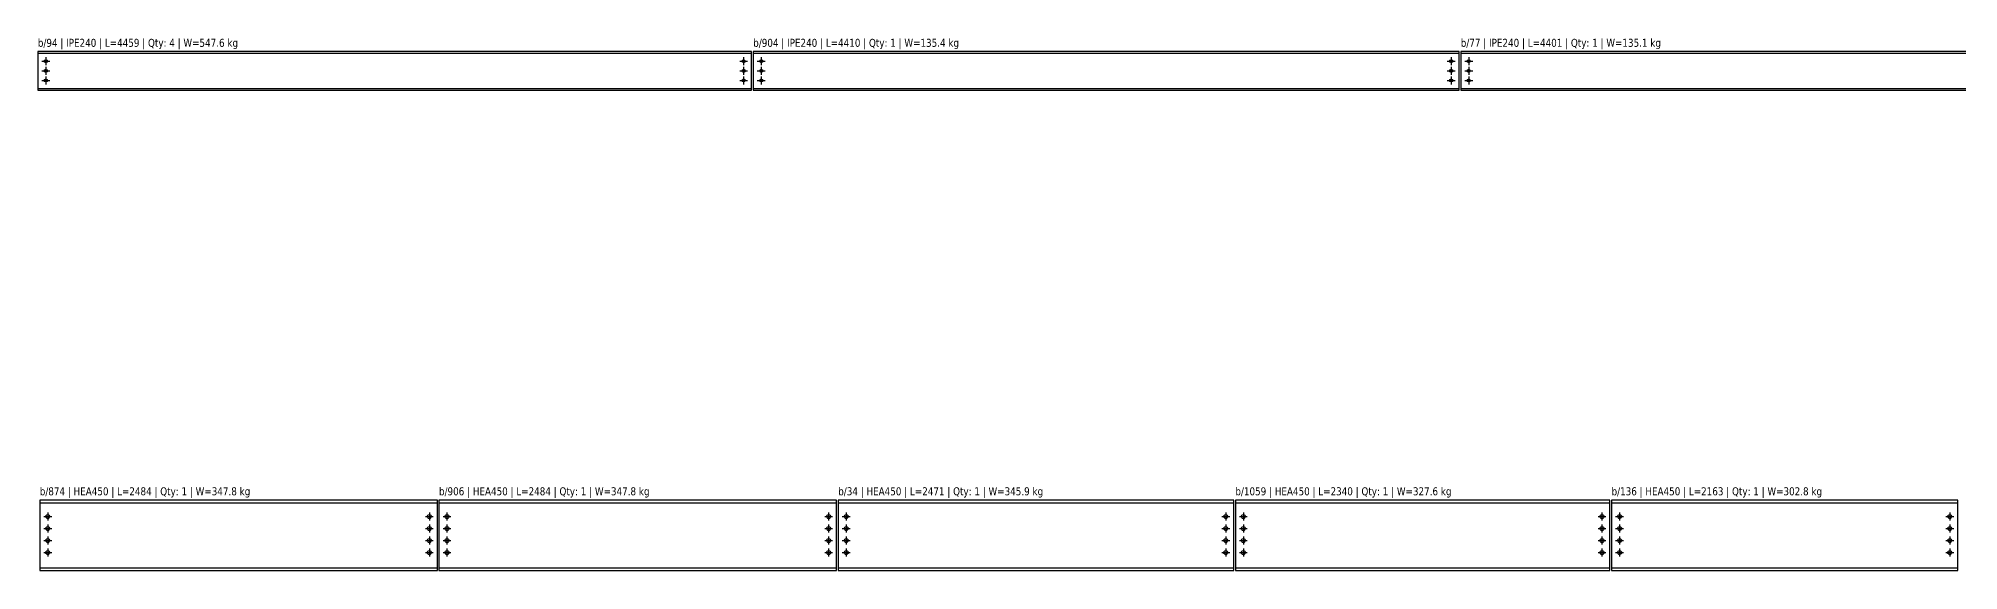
# Model space of a CAD drawing. Header units: millimetres. Extents: x 0 to 240831, y 0 to 45222.
# Drawn here: x 179731 to 191727, y 5000 to 8322 of the extents above; entities that cross this region are included whole.
import ezdxf
from ezdxf.enums import TextEntityAlignment as Align

# ---------------------------------------------------------------- set-up
doc = ezdxf.new("R2010")
doc.units = ezdxf.units.MM
doc.header["$LTSCALE"] = 1000
for name, color, linetype in [('HEA450', 2, 'Continuous'), ('IPE240', 2, 'Continuous'), ('PERFORACIONES', 1, 'Continuous'), ('TXT_GEN', 3, 'Continuous')]:
    doc.layers.add(name, color=color, linetype=linetype)
doc.styles.add('VERDNA', font='verdana.ttf', dxfattribs={"width": 0.8})

# ---------------------------------------------------------------- blocks, each defined once
blk = doc.blocks.new('D19')
at = {"layer": 'PERFORACIONES', "linetype": 'ByBlock'}
for p, q in [((-24.5, 0), (24.5, 0)), ((0, 24.5), (0, -24.5))]:
    blk.add_line(p, q, dxfattribs=at)
blk.add_circle((0, 0), 9.5, dxfattribs=at)
blk = doc.blocks.new('d25')
at = {"layer": 'PERFORACIONES', "linetype": 'ByBlock'}
for p, q in [((-24.5, 0), (24.5, 0)), ((0, 24.5), (0, -24.5))]:
    blk.add_line(p, q, dxfattribs=at)
blk.add_circle((0, 0), 12.5, dxfattribs=at)

msp = doc.modelspace()

# ---------------------------------------------------------------- linework, layer by layer
at = {"layer": 'HEA450'}
for p, q in [((179740, 5422.5), (182224, 5422.5)), ((182234, 5422.5), (184718, 5422.5)), ((184728, 5422.5), (187199, 5422.5)), ((187209, 5422.5), (189549, 5422.5)), ((189559, 5422.5), (191722, 5422.5)), ((179740, 5017.5), (182224, 5017.5)), ((182234, 5017.5), (184718, 5017.5)), ((184728, 5017.5), (187199, 5017.5)), ((187209, 5017.5), (189549, 5017.5)), ((189559, 5017.5), (191722, 5017.5))]:
    msp.add_line(p, q, dxfattribs=at)
for points in [[(179740, 5000), (182224, 5000), (182224, 5440), (179740, 5440)], [(182234, 5000), (184718, 5000), (184718, 5440), (182234, 5440)], [(184728, 5000), (187199, 5000), (187199, 5440), (184728, 5440)], [(187209, 5000), (189549, 5000), (189549, 5440), (187209, 5440)], [(189559, 5000), (191722, 5000), (191722, 5440), (189559, 5440)]]:
    msp.add_lwpolyline(points, close=True, dxfattribs=at)
at = {"layer": 'IPE240'}
for p, q in [((179728, 8230), (184187, 8230)), ((184197, 8230), (188607, 8230)), ((188617, 8230), (193018, 8230)), ((179728, 8010), (184187, 8010)), ((184197, 8010), (188607, 8010)), ((188617, 8010), (193018, 8010))]:
    msp.add_line(p, q, dxfattribs=at)
for points in [[(179728, 8000), (184187, 8000), (184187, 8240), (179728, 8240)], [(184197, 8000), (188607, 8000), (188607, 8240), (184197, 8240)], [(188617, 8000), (193018, 8000), (193018, 8240), (188617, 8240)]]:
    msp.add_lwpolyline(points, close=True, dxfattribs=at)

# ---------------------------------------------------------------- block references
at = {"layer": 'HEA450'}
for p in [(179790, 5337.5), (179790, 5262.5), (182174, 5337.5), (182174, 5262.5), (182284, 5337.5), (182284, 5262.5), (184668, 5337.5), (184668, 5262.5), (184778, 5337.5), (184778, 5262.5), (187149, 5337.5), (187149, 5262.5), (187259, 5337.5), (187259, 5262.5), (189499, 5337.5), (189499, 5262.5), (189609, 5337.5), (189609, 5262.5), (191672, 5337.5), (191672, 5262.5), (179790, 5187.5), (182174, 5187.5), (182284, 5187.5), (184668, 5187.5), (184778, 5187.5), (187149, 5187.5), (187259, 5187.5), (189499, 5187.5), (189609, 5187.5), (191672, 5187.5), (179790, 5112.5), (182174, 5112.5), (182284, 5112.5), (184668, 5112.5), (184778, 5112.5), (187149, 5112.5), (187259, 5112.5), (189499, 5112.5), (189609, 5112.5), (191672, 5112.5)]:
    msp.add_blockref('d25', p, dxfattribs=at)
at = {"layer": 'IPE240'}
for p in [(179778, 8180), (184137, 8180), (184247, 8180), (188557, 8180), (188667, 8180), (179778, 8120), (179778, 8060), (184137, 8120), (184137, 8060), (184247, 8120), (184247, 8060), (188557, 8120), (188557, 8060), (188667, 8120), (188667, 8060)]:
    msp.add_blockref('D19', p, dxfattribs=at)

# ---------------------------------------------------------------- texts
at = {"layer": 'TXT_GEN', "style": 'VERDNA', "width": 0.8}
for s, p in [('b/94 | IPE240 | L=4459 | Qty: 4 | W=547.6 kg', (179728, 8255)), ('b/904 | IPE240 | L=4410 | Qty: 1 | W=135.4 kg', (184197, 8255)), ('b/77 | IPE240 | L=4401 | Qty: 1 | W=135.1 kg', (188617, 8255)), ('b/874 | HEA450 | L=2484 | Qty: 1 | W=347.8 kg', (179740, 5455)), ('b/906 | HEA450 | L=2484 | Qty: 1 | W=347.8 kg', (182234, 5455)), ('b/34 | HEA450 | L=2471 | Qty: 1 | W=345.9 kg', (184728, 5455)), ('b/1059 | HEA450 | L=2340 | Qty: 1 | W=327.6 kg', (187209, 5455)), ('b/136 | HEA450 | L=2163 | Qty: 1 | W=302.8 kg', (189559, 5455))]:
    msp.add_text(s, height=50, dxfattribs=at).set_placement(p, align=Align.BOTTOM_LEFT)

doc.saveas('drawing.dxf')
